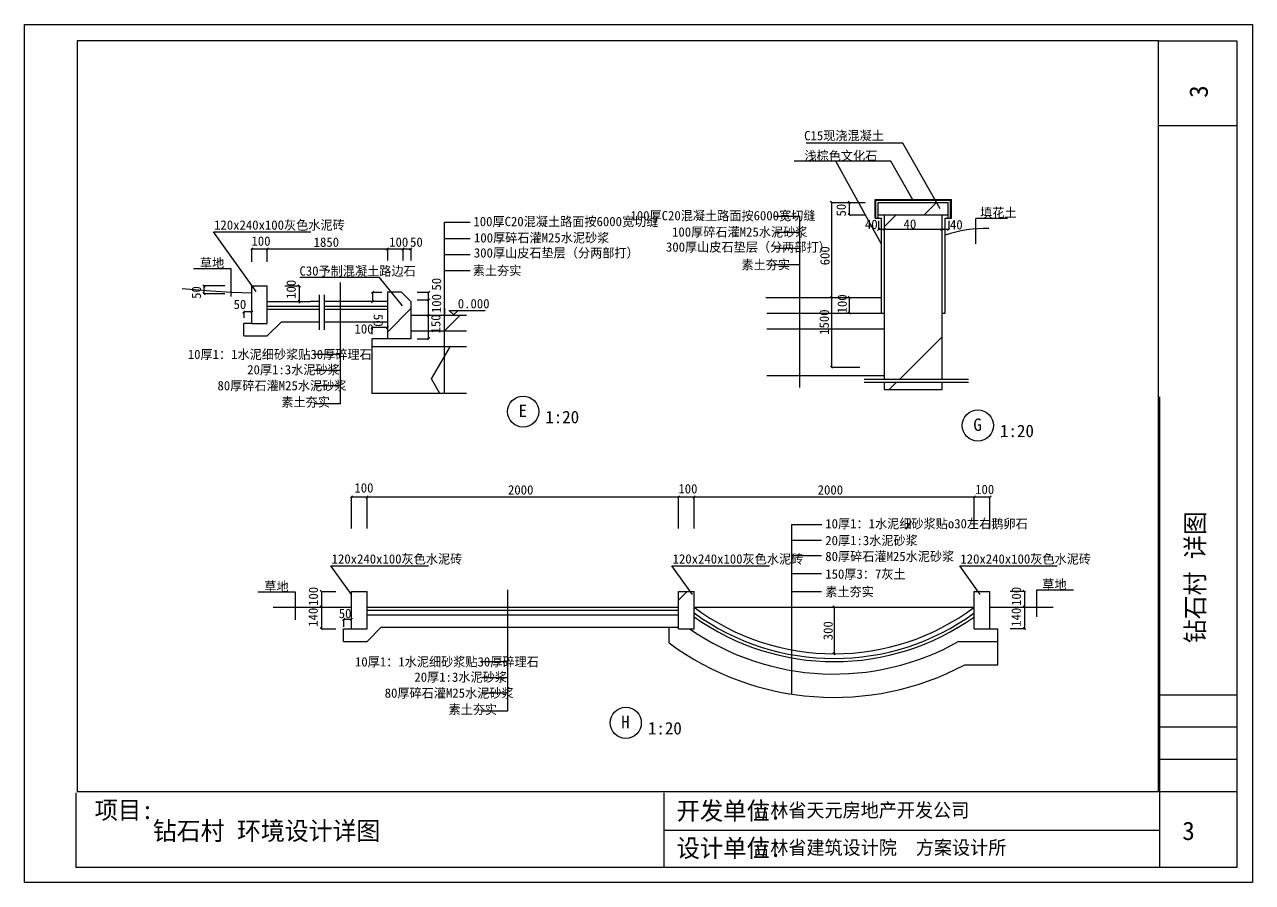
# Model space of a CAD drawing. Header units: metres. Extents: x 195460 to 277862, y -104274 to -16828.
# Drawn here: x 237445 to 276870, y -73910 to -46360 of the extents above; entities that cross this region are included whole.
import ezdxf

# ---------------------------------------------------------------- set-up
doc = ezdxf.new("R2010")
doc.units = ezdxf.units.M
for name, color, linetype in [('1', 2, 'Continuous'), ('111', 3, 'Continuous'), ('PUB_TITLE', 7, 'Continuous'), ('SHU', 7, 'Continuous'), ('W_SH', 4, 'Continuous')]:
    doc.layers.add(name, color=color, linetype=linetype)

msp = doc.modelspace()

# ---------------------------------------------------------------- hatches: boundary and pattern name
at = {"layer": 'SHU'}
h = msp.add_hatch(dxfattribs=at)
h.set_pattern_fill('AN31C', scale=1000)
h.set_pattern_definition([(45, (0, 0), (-2245.064, 2245.064), [])])
h.paths.add_polyline_path([(264855.7, -52073.13), (264855.7, -52473.13), (267105.7, -52473.13), (267105.7, -52073.13)])
h = msp.add_hatch(dxfattribs=at)
h.set_pattern_fill('ANSI31', scale=1200)
h.paths.add_polyline_path([(265055.7, -52473.13), (265055.7, -52936.06), (266897.49, -52936.06), (266905.7, -52927.85), (266905.7, -52473.13)])
h.paths.add_polyline_path([(266905.7, -52936.06), (265055.7, -52936.06), (265055.7, -57744.68), (266905.7, -57744.68)])
h.paths.add_polyline_path([(266905.7, -58083.12), (266905.7, -57844.36), (265055.7, -57844.36), (265055.7, -58083.12)])
h = msp.add_hatch(dxfattribs=at)
h.set_pattern_fill('ANSI31', scale=1500)
h.paths.add_polyline_path([(245239.96, -54754.95), (244739.96, -54754.95), (244739.96, -55954.95), (245239.96, -55954.95)])
h = msp.add_hatch(dxfattribs=at)
h.set_pattern_fill('ANSI33', scale=1000)
h.paths.add_polyline_path([(249095.33, -54954.95), (249545.33, -54954.95), (249845.33, -55254.95), (249845.33, -56454.95), (249095.33, -56454.95)])
h = msp.add_hatch(dxfattribs=at)
h.set_pattern_fill('AN31C', scale=600)
h.set_pattern_definition([(45, (0, 0), (-1347.038, 1347.038), [])])
h.paths.add_polyline_path([(250420.19, -55704.95), (251636.47, -55704.95), (251636.47, -56204.95), (250420.19, -56204.95)])
h.paths.add_polyline_path([(249845.33, -55704.95), (250420.19, -55704.95), (250420.19, -56204.95), (249845.33, -56204.95)])
h = msp.add_hatch(dxfattribs=at)
h.set_pattern_fill('HEX', scale=600)
h.paths.add_polyline_path([(248595.33, -56704.95), (251636.47, -56704.95), (251636.47, -58204.95), (248595.33, -58204.95)])
h = msp.add_hatch(dxfattribs=at)
h.set_pattern_fill('ANSI31', scale=1500)
h.paths.add_polyline_path([(248440.56, -64567.27), (247940.56, -64567.27), (247940.56, -65767.27), (248440.56, -65767.27)])
h = msp.add_hatch(dxfattribs=at)
h.set_pattern_fill('ANSI31', scale=1500)
h.paths.add_polyline_path([(258940.56, -64567.27), (258440.56, -64567.27), (258440.56, -65767.27), (258940.56, -65767.27)])
h = msp.add_hatch(dxfattribs=at)
h.set_pattern_fill('ANSI31', scale=1500)
h.paths.add_polyline_path([(268441.9, -64567.27), (267941.9, -64567.27), (267941.9, -65767.27), (268441.9, -65767.27)])

# ---------------------------------------------------------------- linework, layer by layer
for p, q in [((273899.13, -73430.56), (273899.13, -58310.79)), ((239093.81, -71033.96), (239093.81, -73430.56)), ((257974.67, -71033.96), (257974.67, -73430.56)), ((257974.67, -72230.99), (273899.13, -72230.99))]:
    msp.add_line(p, q)
at = {"layer": '111'}
for p, q in [((264755.7, -52573.13), (264755.7, -51973.13)), ((264780.7, -52573.13), (264780.7, -52023.13)), ((265255.7, -51998.13), (265255.7, -51973.13)), ((265280.7, -51998.13), (265280.7, -51973.13)), ((265780.7, -51998.13), (265780.7, -51973.13)), ((265805.7, -51998.13), (265805.7, -51973.13)), ((266146.39, -51998.13), (266146.39, -51973.13)), ((266171.39, -51998.13), (266171.39, -51973.13)), ((266721.39, -51998.13), (266721.39, -51973.13)), ((266746.39, -51998.13), (266746.39, -51973.13)), ((267180.7, -52573.13), (267180.7, -52023.13)), ((267205.7, -52573.13), (267205.7, -51973.13)), ((264855.7, -52573.13), (264855.7, -52073.13)), ((267105.7, -52573.13), (267105.7, -52073.13)), ((264955.7, -55626.61), (264955.7, -52573.13)), ((265055.7, -57744.68), (265055.7, -52473.13)), ((266905.7, -57744.68), (266905.7, -52473.13)), ((267005.7, -55626.61), (267005.7, -52573.13)), ((244739.96, -55954.95), (244739.96, -54754.95)), ((245239.96, -55954.95), (245239.96, -54754.95)), ((244489.96, -56354.95), (244489.96, -55954.95)), ((265055.7, -58083.12), (265055.7, -57844.36)), ((266905.7, -58083.12), (266905.7, -57844.36))]:
    msp.add_line(p, q, dxfattribs=at)
at = {"layer": 'PUB_TITLE'}
for p, q in [((237445.35, -46360.02), (276870.35, -46360.02)), ((237445.35, -73910.02), (237445.35, -46360.02)), ((276870.35, -46360.02), (276870.35, -73910.02)), ((273859.18, -46879.31), (239133.75, -46879.31)), ((239133.75, -46879.31), (239133.75, -70994.02)), ((273859.18, -70994.02), (273859.18, -46879.31)), ((276371.6, -46879.31), (276371.6, -73430.56)), ((239133.75, -70994.02), (273859.18, -70994.02)), ((276371.6, -73430.56), (239093.81, -73430.56)), ((276870.35, -73910.02), (237445.35, -73910.02))]:
    msp.add_line(p, q, dxfattribs=at)
at = {"layer": 'SHU'}
for p, q in [((265648.52, -50168.82), (262544.27, -50168.82)), ((266841.69, -52273.18), (265648.52, -50168.82)), ((265262.22, -50747.94), (262157.96, -50747.94)), ((264958.69, -53409.14), (263492.24, -50747.94)), ((265965.85, -51988.92), (265262.22, -50747.94)), ((264755.7, -51973.13), (267205.7, -51973.13)), ((264755.7, -51998.13), (267205.7, -51998.13)), ((264755.7, -52023.13), (264780.7, -52023.13)), ((267180.7, -52023.13), (267205.7, -52023.13)), ((263355.37, -52073.13), (263355.37, -57365.73)), ((263355.37, -52073.13), (264433.83, -52073.13)), ((263929.59, -52473.13), (263929.59, -52073.13)), ((264855.7, -52073.13), (267105.7, -52073.13)), ((250928.32, -58204.95), (250928.32, -52710.45)), ((250928.32, -52710.45), (251750.96, -52710.45)), ((262343.08, -52522.66), (261520.44, -52522.66)), ((262343.08, -58017.16), (262343.08, -52522.66)), ((263929.59, -52473.13), (264433.83, -52473.13)), ((264755.7, -52573.13), (264955.7, -52573.13)), ((264855.7, -52473.13), (267105.7, -52473.13)), ((264866.99, -52662.08), (264866.99, -52936.06)), ((267005.7, -52573.13), (267205.7, -52573.13)), ((267116.99, -52662.08), (267116.99, -52936.06)), ((267986.97, -53406.83), (267986.97, -52587.85)), ((269003.46, -52587.85), (267986.97, -52587.85)), ((244885.03, -54937.26), (243508.93, -53018.52)), ((243508.93, -53018.52), (246638.44, -53018.52)), ((262343.08, -53039.26), (261520.44, -53039.26)), ((264866.99, -52936.06), (267116.99, -52936.06)), ((244739.96, -53983.64), (244739.96, -53564.04)), ((244739.96, -53564.04), (245239.96, -53564.04)), ((245239.96, -53983.64), (245239.96, -53564.04)), ((245239.96, -53564.04), (249095.33, -53564.04)), ((249053.81, -53564.04), (249845.33, -53564.04)), ((249095.33, -53564.04), (249095.33, -53941.12)), ((249595.33, -53564.04), (249595.33, -53941.12)), ((249845.33, -53564.04), (249845.33, -53941.12)), ((250928.32, -53227.05), (251750.96, -53227.05)), ((262343.08, -53555.86), (261520.44, -53555.86)), ((250928.32, -53743.65), (251750.96, -53743.65)), ((244079.1, -54200.97), (242864.94, -54200.97)), ((244079.1, -55088.59), (244079.1, -54200.97)), ((250928.32, -54260.25), (251750.96, -54260.25)), ((262343.08, -54072.46), (261520.44, -54072.46)), ((243205.51, -54754.95), (243205.51, -55004.95)), ((243880.42, -54754.95), (243205.51, -54754.95)), ((244739.96, -54754.95), (245239.96, -54754.95)), ((245798.51, -54754.95), (246272.34, -54754.95)), ((246272.34, -55311.62), (246272.34, -54754.95)), ((248837.23, -54483.42), (246280.35, -54483.42)), ((247582.44, -54643.44), (247582.44, -58536.05)), ((249582.78, -55391.52), (248837.23, -54483.42)), ((243424.46, -54916.58), (242503.78, -54852.17)), ((243880.42, -55004.95), (243205.51, -55004.95)), ((244096.56, -54962.59), (243424.46, -54916.58)), ((244739.96, -54986.7), (244096.56, -54962.59)), ((246903.54, -55034.49), (246903.54, -56167.49)), ((247060.86, -55034.49), (247060.86, -56167.49)), ((248623.43, -55254.95), (248623.43, -54954.95)), ((248623.43, -54954.95), (248919.12, -54954.95)), ((249545.33, -54954.95), (249095.33, -54954.95)), ((249095.33, -54954.95), (249095.33, -56454.95)), ((249845.33, -55254.95), (249545.33, -54954.95)), ((250050.37, -54954.95), (250420.19, -54954.95)), ((250420.19, -56449.23), (250420.19, -54954.95)), ((261242.65, -55126.61), (264955.7, -55126.61)), ((263164.56, -55126.61), (264955.7, -55126.61)), ((263929.59, -55626.61), (263929.59, -55126.61)), ((244739.96, -55585.09), (244489.96, -55585.09)), ((244489.96, -55585.09), (244489.96, -55783.36)), ((245239.96, -55254.95), (246613.57, -55254.95)), ((245239.96, -55404.95), (246903.54, -55404.95)), ((245239.96, -55504.95), (246903.54, -55504.95)), ((246903.54, -55254.95), (246613.57, -55254.95)), ((249095.33, -55254.95), (247060.86, -55254.95)), ((247060.86, -55404.95), (249095.33, -55404.95)), ((247060.86, -55504.95), (249095.33, -55504.95)), ((249845.33, -55254.95), (249845.33, -56454.95)), ((250050.37, -55204.95), (250420.19, -55204.95)), ((250928.32, -55467.4), (250928.32, -55704.95)), ((251072.64, -55541.71), (252229.34, -55541.71)), ((251223.77, -55683.13), (251082.35, -55541.71)), ((251221.87, -55683.13), (251363.29, -55541.71)), ((244739.96, -55954.95), (244489.96, -55954.95)), ((244739.96, -55954.95), (245239.96, -55954.95)), ((245239.96, -56354.95), (245689.96, -55904.95)), ((245689.96, -55904.95), (246903.54, -55904.95)), ((247060.86, -55904.95), (249095.33, -55904.95)), ((251636.47, -55704.95), (249845.33, -55704.95)), ((261280.26, -55626.61), (264955.7, -55626.61)), ((263929.59, -55626.61), (264433.83, -55626.61)), ((264955.7, -55626.61), (265055.7, -55626.61)), ((266905.7, -55626.61), (267005.7, -55626.61)), ((244489.96, -56354.95), (245239.96, -56354.95)), ((249095.33, -56092.98), (248595.33, -56092.98)), ((248595.33, -56092.98), (248595.33, -56306.34)), ((251636.47, -56204.95), (249845.33, -56204.95)), ((261280.26, -56126.61), (265055.7, -56126.61)), ((248595.33, -56454.95), (248595.33, -58204.95)), ((249095.33, -56454.95), (248595.33, -56454.95)), ((251636.47, -56704.95), (248595.33, -56704.95)), ((249845.33, -56454.95), (249095.33, -56454.95)), ((250050.37, -56449.23), (250420.19, -56449.23)), ((247582.44, -56958.82), (246739.63, -56958.82)), ((247582.44, -57468.14), (246744.99, -57468.14)), ((263355.37, -57365.73), (264265.18, -57365.73)), ((261280.26, -57626.61), (265055.7, -57626.61)), ((264404.02, -57744.68), (267756.38, -57744.68)), ((264404.02, -57844.36), (267756.38, -57844.36)), ((247582.44, -57961.02), (246744.99, -57961.02)), ((251636.47, -58204.95), (248595.33, -58204.95)), ((265055.7, -58083.12), (266905.7, -58083.12)), ((247582.44, -58536.05), (246744.99, -58536.05)), ((247940.56, -61527.61), (268440.56, -61527.61)), ((247940.56, -62541.82), (247940.56, -61527.61)), ((248440.56, -62541.82), (248440.56, -61527.61)), ((258440.56, -62541.82), (258440.56, -61527.61)), ((258940.56, -62541.82), (258940.56, -61527.61)), ((267940.56, -62541.82), (267940.56, -61527.61)), ((268440.56, -62541.82), (268440.56, -61527.61)), ((262081.16, -67862.84), (262081.16, -62410.89)), ((262081.16, -62410.89), (263042.69, -62410.89)), ((265912.48, -62310.66), (265737.7, -62564.16)), ((262081.16, -62920.21), (263037.32, -62920.21)), ((262081.16, -63413.09), (263037.32, -63413.09)), ((247940.56, -64658.37), (247283.18, -63741.75)), ((247283.18, -63741.75), (250412.68, -63741.75)), ((258888.87, -64658.37), (258231.49, -63741.75)), ((258231.49, -63741.75), (261360.99, -63741.75)), ((268127.64, -64658.37), (267470.26, -63741.75)), ((267470.26, -63741.75), (270599.76, -63741.75)), ((262081.16, -63988.12), (263037.32, -63988.12)), ((246145.52, -64589.25), (244931.35, -64589.25)), ((246145.52, -65476.87), (246145.52, -64589.25)), ((246976.03, -64567.27), (246976.03, -65767.27)), ((246976.03, -64567.27), (247436.07, -64567.27)), ((247940.56, -64567.27), (248440.56, -64567.27)), ((247940.56, -65767.27), (247940.56, -64567.27)), ((248440.56, -65767.27), (248440.56, -64567.27)), ((252950.15, -64515.16), (252950.15, -68407.77)), ((258440.56, -65767.27), (258440.56, -64567.27)), ((258440.56, -64567.27), (258940.56, -64567.27)), ((258440.56, -65767.27), (258440.56, -64567.27)), ((258940.56, -65767.27), (258940.56, -64567.27)), ((262081.16, -64563.16), (263037.32, -64563.16)), ((267940.56, -64567.27), (268440.56, -64567.27)), ((267940.56, -65767.27), (267940.56, -64567.27)), ((268440.56, -65767.27), (268440.56, -64567.27)), ((268440.56, -65767.27), (268440.56, -64567.27)), ((269549.03, -64567.27), (269088.98, -64567.27)), ((269549.03, -64567.27), (269549.03, -65767.27)), ((269549.03, -64567.27), (269549.03, -65767.27)), ((269942.42, -65381.07), (269942.42, -64524.07)), ((271125.07, -64524.07), (269942.42, -64524.07)), ((245426.07, -65067.27), (247940.56, -65067.27)), ((248440.56, -65067.27), (258440.56, -65067.27)), ((248440.56, -65167.27), (258440.56, -65167.27)), ((248440.56, -65317.27), (258440.56, -65317.27)), ((258940.56, -65067.27), (267940.56, -65067.27)), ((263440.56, -65067.27), (263440.56, -66567.27)), ((268440.56, -65067.27), (270470.76, -65067.27)), ((246976.03, -65767.27), (247436.07, -65767.27)), ((247940.56, -65465.09), (247690.56, -65465.09)), ((247690.56, -65465.09), (247690.56, -65701.66)), ((247690.56, -65767.27), (248440.56, -65767.27)), ((247690.56, -66167.27), (247690.56, -65767.27)), ((248440.56, -66167.27), (248890.56, -65717.27)), ((248890.56, -65717.27), (258440.56, -65717.27)), ((258140.56, -66217.1), (258140.56, -65717.27)), ((258440.56, -65767.27), (258940.56, -65767.27)), ((267940.56, -65767.27), (268690.56, -65767.27)), ((268690.56, -66917.27), (268690.56, -65767.27)), ((269549.03, -65767.27), (269088.98, -65767.27)), ((247690.56, -66167.27), (248440.56, -66167.27)), ((267442.12, -66167.27), (268690.56, -66167.27)), ((252950.15, -66830.54), (252107.34, -66830.54)), ((267634.3, -66917.27), (268690.56, -66917.27)), ((252950.15, -67339.85), (252112.71, -67339.85)), ((252950.15, -67832.73), (252112.71, -67832.73)), ((252950.15, -68407.77), (252112.71, -68407.77))]:
    msp.add_line(p, q, dxfattribs=at)
for points in [[(263389.13, -52106.89), (263318.42, -52036.18)], [(263963.35, -52106.89), (263892.64, -52036.18)], [(263963.35, -52506.89), (263892.64, -52436.18)], [(264833.22, -52969.83), (264903.94, -52899.12)], [(265021.94, -52969.83), (265092.65, -52899.12)], [(266863.73, -52969.83), (266934.44, -52899.12)], [(267083.22, -52969.83), (267153.94, -52899.12)], [(244706.2, -53597.8), (244776.91, -53527.09)], [(245206.2, -53597.8), (245276.91, -53527.09)], [(249129.09, -53530.28), (249058.38, -53600.99)], [(249629.09, -53530.28), (249558.38, -53600.99)], [(249879.09, -53530.28), (249808.38, -53600.99)], [(243239.27, -54788.72), (243168.56, -54718.01)], [(246306.1, -54788.72), (246235.39, -54718.01)], [(243239.27, -55038.72), (243168.56, -54968.01)], [(248589.66, -54988.72), (248660.37, -54918.01)], [(250386.43, -54988.72), (250457.14, -54918.01)], [(250386.43, -55238.72), (250457.14, -55168.01)], [(263389.13, -55160.38), (263318.42, -55089.67)], [(263963.35, -55160.38), (263892.64, -55089.67)], [(244456.2, -55618.85), (244526.91, -55548.14)], [(244706.2, -55618.85), (244776.91, -55548.14)], [(246306.1, -55288.72), (246235.39, -55218.01)], [(248589.66, -55288.72), (248660.37, -55218.01)], [(250386.43, -55738.72), (250457.14, -55668.01)], [(263963.35, -55660.38), (263892.64, -55589.67)], [(248629.09, -56059.22), (248558.38, -56129.93)], [(249129.09, -56059.22), (249058.38, -56129.93)], [(250386.43, -56482.99), (250457.14, -56412.28)], [(263389.13, -57399.49), (263318.42, -57328.78)], [(247906.79, -61561.37), (247977.51, -61490.66)], [(248406.79, -61561.37), (248477.51, -61490.66)], [(258406.79, -61561.37), (258477.51, -61490.66)], [(258906.79, -61561.37), (258977.51, -61490.66)], [(267906.79, -61561.37), (267977.51, -61490.66)], [(268406.79, -61561.37), (268477.51, -61490.66)], [(247009.79, -64601.03), (246939.08, -64530.32)], [(269582.79, -64601.03), (269512.08, -64530.32)], [(247009.79, -65101.03), (246939.08, -65030.32)], [(263474.32, -65101.03), (263403.61, -65030.32)], [(269582.79, -65101.03), (269512.08, -65030.32)], [(247656.79, -65498.86), (247727.51, -65428.15)], [(247906.79, -65498.86), (247977.51, -65428.15)], [(247009.79, -65801.03), (246939.08, -65730.32)], [(269582.79, -65801.03), (269512.08, -65730.32)], [(263474.32, -66601.03), (263403.61, -66530.32)]]:
    msp.add_lwpolyline(points, dxfattribs=at)
for centre in [(253453.07, -58789.63), (268053.88, -59235.61), (256748.67, -68783.67)]:
    msp.add_circle(centre, 500, dxfattribs=at)
for centre, radius, start, end in [((268301.35, -56977.34), 4066.63, 88.49, 108.58), ((263440.56, -59067.27), 7750, 234.5, 305.5), ((263440.56, -59067.27), 7500, 233.13, 306.87), ((263440.56, -59067.27), 7650, 233.97, 306.03), ((263440.56, -59067.27), 8150, 235.29, 299.41), ((263440.56, -59067.27), 8900, 233.45, 298.11)]:
    msp.add_arc(centre, radius, start, end, dxfattribs=at)
at = {"layer": 'W_SH'}
for p, q in [((273859.18, -46879.31), (276371.6, -46879.31)), ((273859.18, -49597.63), (276371.6, -49597.63)), ((273859.18, -67879.92), (276371.6, -67879.92)), ((273859.18, -68917.95), (276371.6, -68917.95)), ((273859.18, -69955.98), (276371.6, -69955.98)), ((273859.18, -70994.02), (276371.6, -70994.02))]:
    msp.add_line(p, q, dxfattribs=at)
msp.add_lwpolyline([(273859.18, -70994.02), (273859.18, -46879.31), (239133.75, -46879.31), (239133.75, -70994.02), (273859.18, -70994.02)], dxfattribs=at)

# ---------------------------------------------------------------- texts
for s, height, rotation, p in [('3', 589.88, 90, (275436.56, -48713.39)), ('50', 300, 90, (263815.2, -52523.4)), ('600', 300, 90, (263291.5, -54091.47)), ('50', 300, 90, (243109.32, -55170.29)), ('100', 300, 90, (246153.27, -55170.29)), ('50', 300, 90, (250821.07, -54903.63)), ('100', 300, 90, (250821.07, -55625.84)), ('100', 300, 90, (263846.01, -55635.99)), ('1500', 300, 90, (263270.96, -56323.59)), ('50', 300, 270, (248654.28, -55654.25)), ('150', 300, 90, (250798.84, -56281.39)), ('钻石村 详图', 589.88, 90, (275322.84, -66226.42)), ('100', 300, 90, (246866.06, -65030.7)), ('100', 300, 90, (269439.06, -65030.7)), ('140', 300, 90, (246860.24, -65700.03)), ('140', 300, 90, (269433.24, -65700.03)), ('300', 300, 90, (263393.5, -66132.95))]:
    msp.add_text(s, height=height, rotation=rotation).set_placement(p)
for s, height, p in [('C15现浇混凝土', 300, (262476.42, -50077.09)), ('浅棕色文化石', 300, (262485.9, -50723.87)), ('100厚C20混凝土路面按6000宽切缝', 300, (256899.02, -52647.11)), ('填花土', 300, (268127.46, -52547.1)), ('120x240x100灰色水泥砖', 300, (243530.88, -52947.99)), ('100厚C20混凝土路面按6000宽切缝', 300, (251856.69, -52834.9)), ('100厚碎石灌M25水泥砂浆', 300, (258235.84, -53170.01)), ('40', 300, (264429.43, -52926.42)), ('40', 300, (265669.93, -52915.15)), ('40', 300, (267158.52, -52937.69)), ('100', 300, (244731.09, -53463.08)), ('1850', 300, (246727.26, -53498.92)), ('100', 300, (249153.38, -53496.66)), ('50', 300, (249822.78, -53496.66)), ('100厚碎石灌M25水泥砂浆', 300, (251875.36, -53357.8)), ('300厚山皮石垫层（分两部打）', 300, (251872.19, -53841.88)), ('300厚山皮石垫层（分两部打）', 300, (258039.77, -53654.08)), ('草地', 300, (243077.21, -54166.82)), ('素土夯实', 300, (260463.88, -54220.31)), ('C30予制混凝土路边石', 300, (246273.44, -54423.85)), ('素土夯实', 300, (251836.81, -54408.1)), ('0.000', 300, (251354.9, -55472.74)), ('50', 300, (244156.4, -55496.49)), ('100', 300, (248040.39, -56282.31)), ('10厚1：1水泥细砂浆贴30厚碎理石', 300, (242686.13, -57102.8)), ('20厚1:3水泥砂浆', 300, (244594.19, -57594.33)), ('80厚碎石灌M25水泥砂浆', 300, (243640.16, -58106.53)), ('素土夯实', 300, (245691.32, -58632.16)), ('100', 300, (248035.69, -61388.28)), ('2000', 300, (252966.72, -61453.16)), ('100', 300, (258438.44, -61417.32)), ('2000', 300, (262910.23, -61453.16)), ('100', 300, (267966.68, -61440.38)), ('10厚1：1水泥细砂浆贴o30左右鹅卵石', 300, (263154.94, -62538.98)), ('20厚1:3水泥砂浆', 300, (263154.94, -63078.19)), ('120x240x100灰色水泥砖', 300, (247305.13, -63671.22)), ('120x240x100灰色水泥砖', 300, (258253.44, -63671.22)), ('80厚碎石灌M25水泥砂浆', 300, (263154.94, -63590.38)), ('120x240x100灰色水泥砖', 300, (267492.21, -63671.22)), ('150厚3：7灰土', 300, (263154.94, -64156.61)), ('草地', 300, (245143.63, -64555.09)), ('草地', 300, (270123.18, -64489.91)), ('素土夯实', 300, (263154.94, -64722.83)), ('50', 300, (247533.02, -65422.97)), ('10厚1：1水泥细砂浆贴30厚碎理石', 300, (248053.85, -66974.51)), ('20厚1:3水泥砂浆', 300, (249961.9, -67466.05)), ('80厚碎石灌M25水泥砂浆', 300, (249007.88, -67978.24)), ('素土夯实', 300, (251059.03, -68503.88)), ('项目:', 575.21, (239697.81, -71872)), ('开发单位：', 575.21, (258380.94, -71897.24)), ('吉林省天元房地产开发公司', 446.88, (260806.78, -71813.45)), ('钻石村 环境设计详图', 589.88, (241564.88, -72547.69)), ('3', 589.88, (274618.14, -72547.69)), ('设计单位：', 575.21, (258380.94, -73096.81)), ('吉林省建筑设计院  方案设计所', 446.88, (260806.78, -73013.03))]:
    msp.add_text(s, height=height).set_placement(p)
at = {"layer": '1'}
for s, p in [('E', (253307.39, -58963.5)), ('1:20', (254164.74, -59164.57)), ('G', (267908.21, -59409.48)), ('1:20', (268765.55, -59610.55)), ('H', (256603, -68957.54)), ('1:20', (257460.34, -69158.61))]:
    msp.add_text(s, height=400, rotation=0.05, dxfattribs=at).set_placement(p)

doc.saveas('drawing.dxf')
